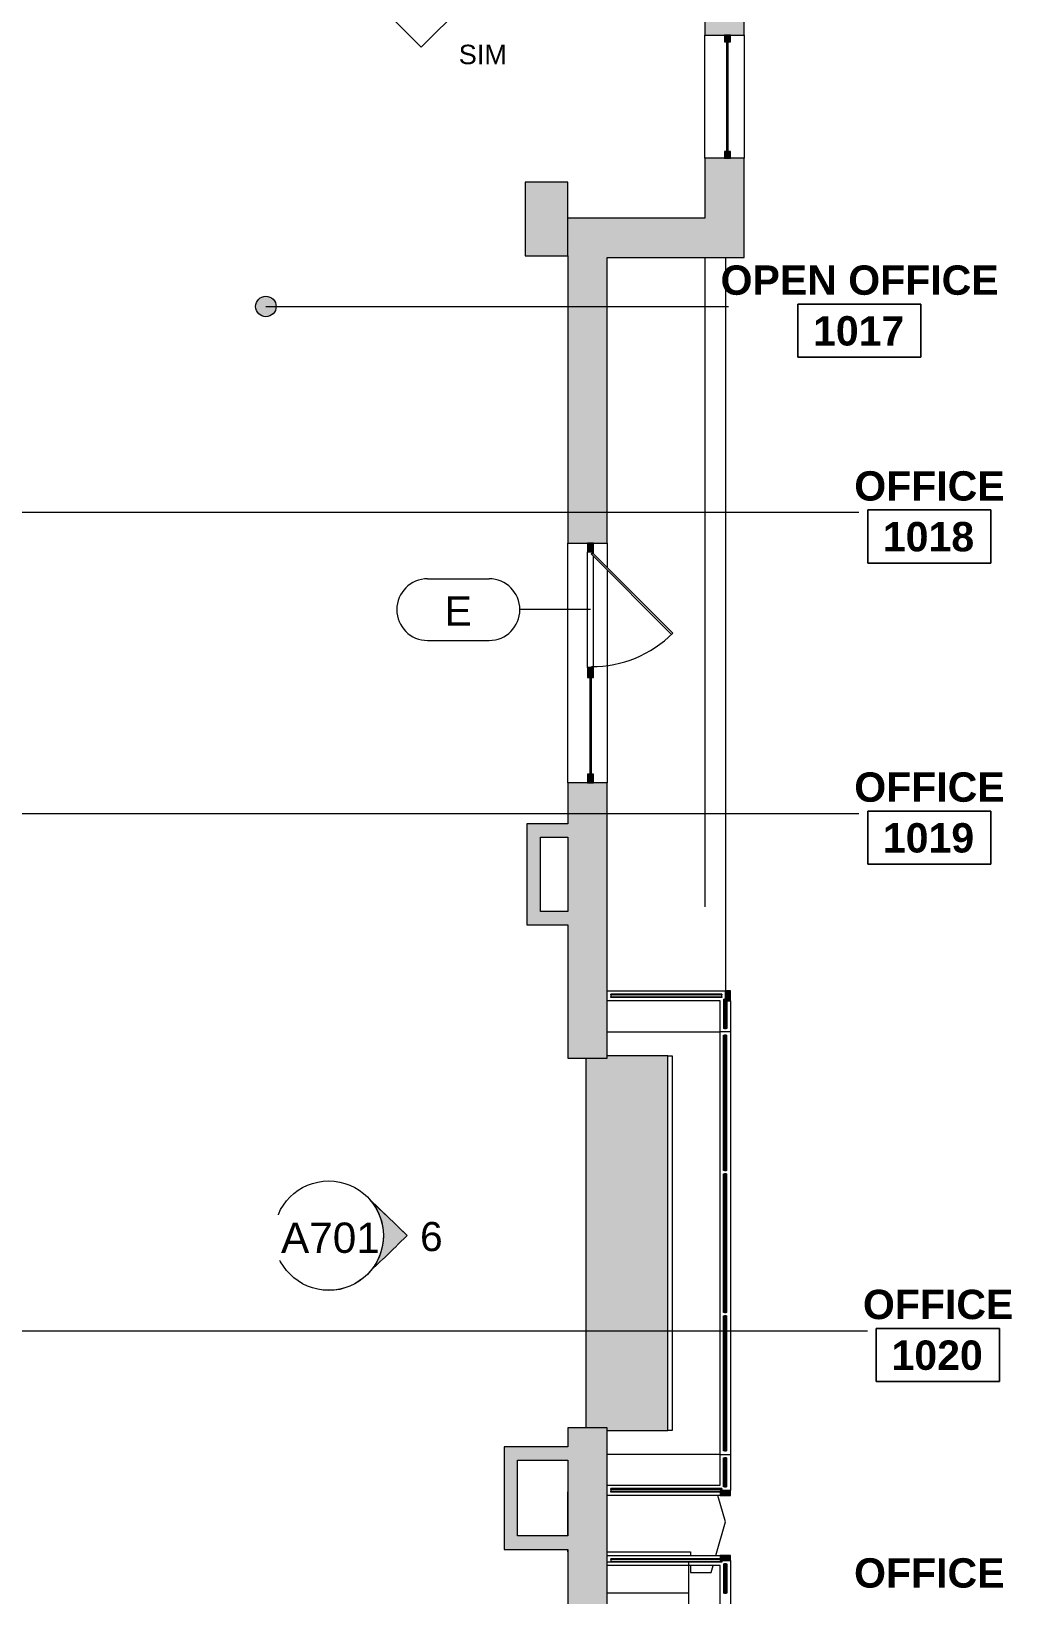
# Model space of a CAD drawing. Header units: inches. Extents: x 920 to 3811, y -644 to 2589.
# Drawn here: x 3516.1 to 3802.7, y 1886 to 2342.9 of the extents above; entities that cross this region are included whole.
import ezdxf

# ---------------------------------------------------------------- set-up
doc = ezdxf.new("R2010")
doc.units = ezdxf.units.IN
doc.header["$MEASUREMENT"] = 0
for name, color, linetype, lineweight in [('A-AREA-IDEN', 2, 'Continuous', 9), ('A-DETL', 90, 'Continuous', 9), ('A-DOOR', 31, 'Continuous', 13), ('A-DOOR-IDEN', 31, 'Continuous', 9), ('A-GENM', 13, 'Continuous', 13), ('A-GLAZ-CURT', 52, 'Continuous', 13), ('A-GLAZ-CWMG', 51, 'Continuous', 13), ('A-WALL', 113, 'Continuous', 13), ('A-WALL-IDEN', 211, 'Continuous', 9), ('A-WALL-PATT', 111, 'Continuous', 13), ('G-ANNO-SYMB', 111, 'Continuous', 9), ('G-ANNO-TEXT', 231, 'Continuous', 9), ('Q-CASE', 31, 'Continuous', 9), ('S-COLS', 52, 'Continuous', 13)]:
    doc.layers.add(name, color=color, linetype=linetype, lineweight=lineweight)
doc.styles.add('Arial', font='arial.ttf', dxfattribs={"height": 8.851796})
doc.styles.add('Swis721 Lt BT', font='swissl.ttf', dxfattribs={"height": 8.514638})
doc.styles.add('Swis721 Lt BT_1', font='swissl.ttf', dxfattribs={"height": 5.676425})
doc.styles.add('Swis721 Lt BT_B', font='', dxfattribs={"height": 8.583975})
doc.styles.get('Swis721 Lt BT_B').set_extended_font_data('Swis721 Lt BT', bold=True)

# ---------------------------------------------------------------- blocks, each defined once
blk = doc.blocks.new('System Panel - Glazed-4405069-ELEVATION 10 -')
at = {"layer": 'A-GLAZ-CURT'}
blk.add_hatch(color=10, dxfattribs=at).paths.add_polyline_path([(-16, -0.25), (16, -0.25), (16, 0.25), (-16, 0.25)], flags=0)
at = {"layer": 'A-GLAZ-CURT', "color": 8, "lineweight": 20}
for p, q in [((16, 0.25), (-16, 0.25)), ((-16, 0.25), (-16, -0.25)), ((16, -0.25), (16, 0.25)), ((-16, -0.25), (16, -0.25))]:
    blk.add_line(p, q, dxfattribs=at)
blk = doc.blocks.new('Rectangular Mullion - 2_ x 1 3_4_-4405071-ELEVATION 10 -')
at = {"layer": 'A-GLAZ-CWMG'}
blk.add_hatch(color=10, dxfattribs=at).paths.add_polyline_path([(-2, 0.88), (0, 0.88), (0, -0.88), (-2, -0.88), (-2, 0.25)], flags=0)
at = {"layer": 'A-GLAZ-CWMG', "color": 8, "lineweight": 20}
for p, q in [((-2, 0.88), (0, 0.88)), ((-2, -0.88), (-2, 0.88)), ((0, 0.88), (0, -0.88)), ((0, -0.88), (-2, -0.88))]:
    blk.add_line(p, q, dxfattribs=at)
blk = doc.blocks.new('Rectangular Mullion - 2_ x 1 3_4_-4405073-ELEVATION 10 -')
at = {"layer": 'A-GLAZ-CWMG'}
blk.add_hatch(color=10, dxfattribs=at).paths.add_polyline_path([(-2, -0.88), (0, -0.88), (0, 0.88), (-2, 0.88), (-2, -0.25)], flags=0)
at = {"layer": 'A-GLAZ-CWMG', "color": 8, "lineweight": 20}
for p, q in [((0, 0.88), (-2, 0.88)), ((-2, 0.88), (-2, -0.88)), ((0, -0.88), (0, 0.88)), ((-2, -0.88), (0, -0.88))]:
    blk.add_line(p, q, dxfattribs=at)
blk = doc.blocks.new('Window Alcove Bench - Window Alcove Bench-V5-ELEVATION 10 -')
at = {"layer": 'A-GENM', "color": 55}
for p, q in [((-70.75, 16.48), (-70.75, -16.5)), ((-61.75, -16.5), (-61.75, 16.48)), ((61.75, 16.48), (61.75, -16.5)), ((70.75, -16.5), (70.75, 16.48)), ((-54.75, -2.5), (-54.75, -1.24)), ((54.75, -2.5), (-54.75, -2.5)), ((54.75, -1.24), (54.75, -2.5)), ((-70.75, -16.5), (-61.75, -16.5)), ((-61.75, -16.5), (61.75, -16.5)), ((61.75, -16.5), (70.75, -16.5))]:
    blk.add_line(p, q, dxfattribs=at)
blk = doc.blocks.new('System Panel - Glazed-4413607-ELEVATION 10 -')
at = {"layer": 'A-GLAZ-CURT'}
blk.add_hatch(color=10, dxfattribs=at).paths.add_polyline_path([(19.75, 0.25), (-19.75, 0.25), (-19.75, -0.25), (19.75, -0.25)], flags=0)
at = {"layer": 'A-GLAZ-CURT', "color": 8, "lineweight": 20}
for p, q in [((19.75, 0.25), (-19.75, 0.25)), ((-19.75, 0.25), (-19.75, -0.25)), ((19.75, -0.25), (19.75, 0.25)), ((-19.75, -0.25), (19.75, -0.25))]:
    blk.add_line(p, q, dxfattribs=at)
blk = doc.blocks.new('System Panel - Glazed-4413630-ELEVATION 10 -')
at = {"layer": 'A-GLAZ-CURT'}
blk.add_hatch(color=10, dxfattribs=at).paths.add_polyline_path([(4.25, -0.25), (4.23, 0.25), (-4.25, 0.25), (-4.25, -0.25), (4.09, -0.25)], flags=0)
at = {"layer": 'A-GLAZ-CURT', "color": 8, "lineweight": 20}
for p, q in [((4.25, 0.25), (-4.25, 0.25)), ((-4.25, 0.25), (-4.25, -0.25)), ((4.25, -0.25), (4.25, 0.25)), ((-4.25, -0.25), (4.25, -0.25))]:
    blk.add_line(p, q, dxfattribs=at)
blk = doc.blocks.new('System Panel - Glazed-4413646-ELEVATION 10 -')
at = {"layer": 'A-GLAZ-CURT'}
blk.add_hatch(color=10, dxfattribs=at).paths.add_polyline_path([(10.24, -0.25), (16.24, -0.25), (16.24, 0.25), (-16.24, 0.25), (-16.24, -0.25), (7.34, -0.25)], flags=0)
at = {"layer": 'A-GLAZ-CURT', "color": 8, "lineweight": 20}
for p, q in [((16.24, 0.25), (-16.24, 0.25)), ((-16.24, 0.25), (-16.24, -0.25)), ((16.24, -0.25), (16.24, 0.25)), ((-16.24, -0.25), (16.24, -0.25))]:
    blk.add_line(p, q, dxfattribs=at)
blk = doc.blocks.new('System Panel - Glazed-4413660-ELEVATION 10 -')
at = {"layer": 'A-GLAZ-CURT'}
blk.add_hatch(color=10, dxfattribs=at).paths.add_polyline_path([(-4.25, -0.25), (3.75, -0.25), (3.75, 0), (4.25, 0), (4.25, 0.25), (-4.25, 0.25), (-4.25, 0)], flags=0)
at = {"layer": 'A-GLAZ-CURT', "color": 8, "lineweight": 20}
for p, q in [((4.25, 0.25), (-4.25, 0.25)), ((-4.25, 0.25), (-4.25, -0.25)), ((4.25, -0.25), (4.25, 0.25)), ((-4.25, -0.25), (4.25, -0.25))]:
    blk.add_line(p, q, dxfattribs=at)
blk = doc.blocks.new('System Panel - Glazed-4413676-ELEVATION 10 -')
at = {"layer": 'A-GLAZ-CURT'}
blk.add_hatch(color=10, dxfattribs=at).paths.add_polyline_path([(16.24, -0.25), (16.24, 0.25), (-16.24, 0.25), (-16.24, -0.25), (15.74, -0.25)], flags=0)
at = {"layer": 'A-GLAZ-CURT', "color": 8, "lineweight": 20}
for p, q in [((16.24, 0.25), (-16.24, 0.25)), ((-16.24, 0.25), (-16.24, -0.25)), ((16.24, -0.25), (16.24, 0.25)), ((-16.24, -0.25), (16.24, -0.25))]:
    blk.add_line(p, q, dxfattribs=at)
blk = doc.blocks.new('System Panel - Glazed-4413608-ELEVATION 10 -')
at = {"layer": 'A-GLAZ-CURT'}
blk.add_hatch(color=10, dxfattribs=at).paths.add_polyline_path([(20.25, -0.25), (20.25, 0.25), (-20.25, 0.25), (-20.25, -0.25), (10.53, -0.25)], flags=0)
at = {"layer": 'A-GLAZ-CURT', "color": 8, "lineweight": 20}
for p, q in [((20.25, 0.25), (-20.25, 0.25)), ((-20.25, 0.25), (-20.25, -0.25)), ((20.25, -0.25), (20.25, 0.25)), ((-20.25, -0.25), (20.25, -0.25))]:
    blk.add_line(p, q, dxfattribs=at)
blk = doc.blocks.new('Rectangular Mullion - 1_ Square-4413595-ELEVATION 10 -')
at = {"layer": 'A-GLAZ-CWMG', "color": 55}
for p, q in [((6262.44, 2049.53), (6262.69, 2049.53)), ((6262.44, 2010.03), (6262.44, 2049.53)), ((6263.19, 2049.53), (6263.44, 2049.53)), ((6263.44, 2010.03), (6263.44, 2049.53)), ((6262.69, 2010.03), (6262.44, 2010.03)), ((6263.44, 2010.03), (6263.19, 2010.03))]:
    blk.add_line(p, q, dxfattribs=at)
blk = doc.blocks.new('Rectangular Mullion - 1_ Square-4413601-ELEVATION 10 -')
at = {"layer": 'A-GLAZ-CWMG', "color": 55}
for p, q in [((6262.44, 2009.03), (6262.69, 2009.03)), ((6262.44, 1968.53), (6262.44, 2009.03)), ((6263.19, 2009.03), (6263.44, 2009.03)), ((6263.44, 1968.53), (6263.44, 2009.03)), ((6262.69, 1968.53), (6262.44, 1968.53)), ((6263.44, 1968.53), (6263.19, 1968.53))]:
    blk.add_line(p, q, dxfattribs=at)
blk = doc.blocks.new('Rectangular Mullion - 1_ Square-4413627-ELEVATION 10 -')
at = {"layer": 'A-GLAZ-CWMG', "color": 55}
for p, q in [((6262.44, 1926.03), (6262.69, 1926.03)), ((6262.44, 1917.53), (6262.44, 1926.03)), ((6263.19, 1926.03), (6263.44, 1926.03)), ((6263.44, 1917.53), (6263.44, 1926.03)), ((6262.69, 1917.53), (6262.44, 1917.53)), ((6263.44, 1917.53), (6263.19, 1917.53))]:
    blk.add_line(p, q, dxfattribs=at)
blk = doc.blocks.new('Rectangular Mullion - 1_ Square-4413643-ELEVATION 10 -')
at = {"layer": 'A-GLAZ-CWMG', "color": 55}
for p, q in [((6229.46, 1916.78), (6229.46, 1917.03)), ((6261.94, 1917.03), (6229.46, 1917.03)), ((6229.46, 1916.03), (6229.46, 1916.28)), ((6261.44, 1916.03), (6229.46, 1916.03)), ((6261.94, 1917.03), (6261.94, 1916.78))]:
    blk.add_line(p, q, dxfattribs=at)
blk = doc.blocks.new('Rectangular Mullion - 1_ Square-4413657-ELEVATION 10 -')
at = {"layer": 'A-GLAZ-CWMG', "color": 55}
for p, q in [((6262.44, 2060.03), (6262.69, 2060.03)), ((6262.44, 2060.03), (6262.44, 2051.53)), ((6263.44, 2059.53), (6263.44, 2051.53)), ((6262.69, 2051.53), (6262.44, 2051.53)), ((6263.44, 2051.53), (6263.19, 2051.53))]:
    blk.add_line(p, q, dxfattribs=at)
blk = doc.blocks.new('Rectangular Mullion - 1_ Square-4413673-ELEVATION 10 -')
at = {"layer": 'A-GLAZ-CWMG', "color": 55}
for p, q in [((6229.46, 2061.28), (6229.46, 2061.53)), ((6261.94, 2061.53), (6229.46, 2061.53)), ((6229.46, 2060.53), (6229.46, 2060.78)), ((6261.94, 2060.53), (6229.46, 2060.53)), ((6261.94, 2061.53), (6261.94, 2061.28)), ((6261.94, 2060.78), (6261.94, 2060.53))]:
    blk.add_line(p, q, dxfattribs=at)
blk = doc.blocks.new('Outer Mullions - Outer Mullions-4415321-ELEVATION 10 -')
at = {"layer": 'A-GENM', "lineweight": 9}
for p, q in [((6216.96, 1916.05), (6216.83, 1916.05)), ((6216.83, 1916.05), (6216.83, 1903.21)), ((6262.96, 1907.3), (6260.79, 1915.03)), ((6260.21, 1897.53), (6262.96, 1907.3)), ((6216.83, 1899.28), (6216.83, 1898.55)), ((6216.83, 1898.55), (6216.96, 1898.55)), ((6228.46, 1898.55), (6252.82, 1898.55)), ((6252.82, 1898.55), (6252.82, 1897.53)), ((6252.82, 1894.53), (6252.82, 1892.55)), ((6252.82, 1892.55), (6258.82, 1892.55)), ((6258.82, 1892.55), (6259.37, 1894.53))]:
    blk.add_line(p, q, dxfattribs=at)
blk = doc.blocks.new('Window Alcove Bench - Window Alcove Bench-4415993-ELEVATION 10 -')
at = {"layer": 'A-GENM', "lineweight": 9}
for p, q in [((-61.75, 16.5), (-70.73, 16.5)), ((-61.75, -7.36), (-61.75, 16.5)), ((61.75, 16.5), (-61.75, 16.5)), ((70.75, 16.5), (61.75, 16.5)), ((61.75, 16.5), (61.75, -7.36)), ((70.75, -7.36), (70.75, 16.5)), ((-54.75, -7.36), (-54.75, 2.5)), ((-54.75, 2.5), (54.75, 2.5)), ((54.75, 2.5), (54.75, -16.5)), ((-70.75, -6.36), (-70.75, -7.36)), ((54.75, -16.5), (55.02, -16.5))]:
    blk.add_line(p, q, dxfattribs=at)
blk = doc.blocks.new('Rectangular Mullion - 1_ Square-4416007-ELEVATION 10 -')
at = {"layer": 'A-GLAZ-CWMG', "color": 55}
for p, q in [((6262.44, 1895.03), (6262.69, 1895.03)), ((6262.44, 1895.03), (6262.44, 1886.53)), ((6263.19, 1895.03), (6263.44, 1895.03)), ((6263.44, 1895.03), (6263.44, 1886.53)), ((6262.69, 1886.53), (6262.44, 1886.53)), ((6263.44, 1886.53), (6263.19, 1886.53))]:
    blk.add_line(p, q, dxfattribs=at)
blk = doc.blocks.new('Rectangular Mullion - 1_ Square-4416010-ELEVATION 10 -')
at = {"layer": 'A-GLAZ-CWMG', "color": 55}
for p, q in [((6229.46, 1896.28), (6229.46, 1896.53)), ((6261.44, 1896.53), (6229.46, 1896.53)), ((6229.46, 1895.53), (6229.46, 1895.78)), ((6261.94, 1895.53), (6229.46, 1895.53)), ((6261.94, 1895.78), (6261.94, 1895.53))]:
    blk.add_line(p, q, dxfattribs=at)
blk = doc.blocks.new('Glass_Single - Type 1-5960773-ELEVATION 10 -')
at = {"layer": 'A-DOOR', "color": 8, "lineweight": 20}
for p, q in [((-16.62, 0.5), (6.89, 24.01)), ((7.24, 23.66), (-16.27, 0.15)), ((6.89, 24.01), (7.24, 23.66)), ((-16.27, 0.15), (-16.62, 0.5))]:
    blk.add_line(p, q, dxfattribs=at)
at = {"layer": 'A-DOOR', "color": 55}
blk.add_arc((-16.62, 0.5), 33.25, 359.5, 45, dxfattribs=at)
blk = doc.blocks.new('Rectangular Mullion - 2 1_2_ x 1 3_4_-4406018-ELEVATION 10 -')
at = {"layer": 'A-GLAZ-CWMG'}
blk.add_hatch(color=10, dxfattribs=at).paths.add_polyline_path([(-2.5, -0.88), (-2.5, 0.88), (0, 0.88), (0, -0.88)], flags=0)
at = {"layer": 'A-GLAZ-CWMG', "color": 8, "lineweight": 20}
for p, q in [((-2.5, 0.88), (0, 0.88)), ((-2.5, -0.88), (-2.5, 0.88)), ((0, 0.88), (0, -0.88)), ((0, -0.88), (-2.5, -0.88))]:
    blk.add_line(p, q, dxfattribs=at)
blk = doc.blocks.new('Rectangular Mullion - 2 1_2_ x 1 3_4_-4426907-ELEVATION 10 -')
at = {"layer": 'A-GLAZ-CWMG', "color": 55}
for p, q in [((6222.71, 2157.01), (6222.71, 2190.76)), ((6224.46, 2190.13), (6224.46, 2190.76)), ((6224.46, 2157.01), (6224.46, 2189.42))]:
    blk.add_line(p, q, dxfattribs=at)
blk = doc.blocks.new('Rectangular Mullion - 2 1_2_ x 1 3_4_-4406020-ELEVATION 10 -')
at = {"layer": 'A-GLAZ-CWMG'}
blk.add_hatch(color=10, dxfattribs=at).paths.add_polyline_path([(0, -0.88), (0, 0.88), (-2.5, 0.88), (-2.5, -0.88)], flags=0)
at = {"layer": 'A-GLAZ-CWMG', "color": 8, "lineweight": 20}
for p, q in [((0, 0.88), (-2.5, 0.88)), ((-2.5, 0.88), (-2.5, -0.88)), ((0, -0.88), (0, 0.88)), ((-2.5, -0.88), (0, -0.88))]:
    blk.add_line(p, q, dxfattribs=at)
blk = doc.blocks.new('System Panel - Glazed-4426918-ELEVATION 10 -')
at = {"layer": 'A-GLAZ-CURT'}
blk.add_hatch(color=10, dxfattribs=at).paths.add_polyline_path([(14.125, 0.25), (-14.125, 0.25), (-14.125, -0.25), (14.125, -0.25)], flags=0)
at = {"layer": 'A-GLAZ-CURT', "color": 8, "lineweight": 20}
for p, q in [((14.125, 0.25), (-14.125, 0.25)), ((-14.125, 0.25), (-14.125, -0.25)), ((14.125, -0.25), (14.125, 0.25)), ((-14.125, -0.25), (14.125, -0.25))]:
    blk.add_line(p, q, dxfattribs=at)
blk = doc.blocks.new('Rectangular Mullion - 3_ x 1 3_4_-4406015-ELEVATION 10 -')
at = {"layer": 'A-GLAZ-CWMG'}
blk.add_hatch(color=10, dxfattribs=at).paths.add_polyline_path([(-1.5, -0.88), (-1.5, 0.88), (1.5, 0.88), (1.5, -0.88)], flags=0)
at = {"layer": 'A-GLAZ-CWMG', "color": 8, "lineweight": 20}
for p, q in [((-1.5, 0.88), (1.5, 0.88)), ((-1.5, -0.88), (-1.5, 0.88)), ((1.5, 0.88), (1.5, -0.88)), ((1.5, -0.88), (-1.5, -0.88))]:
    blk.add_line(p, q, dxfattribs=at)
blk = doc.blocks.new('Concrete-Rectangular-Column - 12_5 x 21_5_-5769383-ELEVATION 10 -')
at = {"layer": 'S-COLS'}
blk.add_hatch(color=10, dxfattribs=at).paths.add_polyline_path([(6.25, -10.75), (6.25, 10.75), (-6.25, 10.75), (-6.25, -10.75)], flags=0)
at = {"layer": 'S-COLS', "color": 8, "lineweight": 20}
for p, q in [((6.25, 10.75), (-6.25, 10.75)), ((-6.25, 10.75), (-6.25, -10.75)), ((6.25, -10.75), (6.25, 10.75)), ((-6.25, -10.75), (6.25, -10.75))]:
    blk.add_line(p, q, dxfattribs=at)
blk = doc.blocks.new('C-Counter Top-no backsplash - 34_ HEIGHT-6100735-ELEVATION 10 -')
at = {"layer": 'Q-CASE'}
blk.add_hatch(color=50, dxfattribs=at).paths.add_polyline_path([(62.24, 1), (-47.26, 1), (-47.26, -16.73), (-46.51, -16.73), (-46.51, -23), (61.49, -23), (61.49, -16.73), (62.24, -16.73), (62.24, -11.49)], flags=0)
for p, q in [((62.24, 1), (-47.26, 1)), ((-47.26, 1), (-47.26, -16.73)), ((62.24, -16.73), (62.24, 1)), ((-46.51, -23), (61.49, -23))]:
    blk.add_line(p, q, dxfattribs=at)
blk = doc.blocks.new('Door Tag - Door Tag-41184-ELEVATION 10 -')
at = {"layer": 'A-DOOR-IDEN'}
for p, q in [((-0.09375, 0.09375), (0.09375, 0.09375)), ((-0.09375, -0.09375), (0.09375, -0.09375))]:
    blk.add_line(p, q, dxfattribs=at)
for centre, start, end in [((-0.09375, 0), 90, 270), ((0.09375, 0), 270, 90)]:
    blk.add_arc(centre, 0.09375, start, end, dxfattribs=at)
blk = doc.blocks.new('Elevation - Filled Arrow 2-347888-ELEVATION 10 -')
at = {"layer": 'G-ANNO-SYMB'}
blk.add_circle((0, 0), 0.1664, dxfattribs=at)
blk = doc.blocks.new('Elevation - Filled Arrow-151867-ELEVATION 10 -')
at = {"layer": 'G-ANNO-SYMB'}
h = blk.add_hatch(color=256, dxfattribs=at)
edge = h.paths.add_edge_path(flags=0)
edge.add_line((0, 0.2393), (0.1103, 0.1247))
edge.add_arc((-0.0002, -0.0002), 0.1667, 48.498, 130.5571)
edge.add_line((-0.1085, 0.1265), (0, 0.2393))
for p, q in [((0, 0.2393), (-0.1085, 0.1265)), ((-0.1084, 0.1266), (0, 0.2393)), ((0, 0.2393), (-0.1084, 0.1266)), ((0, 0.2393), (0.11, 0.1249)), ((0.1103, 0.1247), (0, 0.2393))]:
    blk.add_line(p, q, dxfattribs=at)
blk.add_arc((-0.0002, -0.0002), 0.1667, 48.498, 130.5571, dxfattribs=at)
blk.add_ellipse((-0.0002, -0.0001), major_axis=(-0.1667, 0), ratio=0.999376, start_param=3.141593, end_param=6.283185, dxfattribs=at)
blk = doc.blocks.new('OTJ_ Room Tag - Room Name _ Number-360227-ELEVATION 10 -')
at = {"layer": 'A-AREA-IDEN'}
for p, q in [((-0.1881, -0.1636), (-0.1881, -0.0018)), ((-0.1881, -0.0018), (0.1869, -0.0018)), ((0.1869, -0.0018), (-0.1881, -0.0018)), ((-0.1881, -0.0018), (-0.1881, -0.1636)), ((0.1869, -0.0018), (0.1869, -0.1636)), ((0.1869, -0.1636), (0.1869, -0.0018)), ((0.1869, -0.1636), (-0.1881, -0.1636)), ((-0.1881, -0.1636), (0.1869, -0.1636))]:
    blk.add_line(p, q, dxfattribs=at)
blk = doc.blocks.new('Wall Tag - 1_4_-62626-ELEVATION 10 -')
at = {"layer": 'A-WALL-IDEN'}
for p, q in [((-0.125, 0), (0, 0.125)), ((0, 0.125), (0.125, 0)), ((-0.125, 0), (0, -0.125)), ((0, -0.125), (0.125, 0))]:
    blk.add_line(p, q, dxfattribs=at)

msp = doc.modelspace()

# ---------------------------------------------------------------- hatches: boundary and pattern name
at = {"layer": 'A-AREA-IDEN'}
h = msp.add_hatch(color=256, dxfattribs=at)
edge = h.paths.add_edge_path(flags=0)
edge.add_arc((3584.67, 2262.46), 3, 0, 360)
at = {"layer": 'A-WALL-PATT', "lineweight": 9}
h = msp.add_hatch(color=7, dxfattribs=at)
h.paths.add_polyline_path([(3724.45, 2276.78), (3724.45, 2305.78), (3712.95, 2305.78), (3712.95, 2276.78)], flags=0)
h.paths.add_polyline_path([(3724.45, 2341.78), (3724.45, 2369.78), (3712.95, 2369.78), (3712.95, 2341.78)], flags=0)
h.paths.add_polyline_path([(3724.45, 2441.78), (3724.45, 2469.94), (3712.95, 2469.94), (3712.95, 2441.78)], flags=0)
h.paths.add_polyline_path([(3712.95, 2505.94), (3724.45, 2505.94), (3724.45, 2524.44), (3712.95, 2524.44)], flags=0)
for points in [[(3684.45, 2276.78), (3712.95, 2276.78), (3712.95, 2288.28), (3672.95, 2288.28), (3672.95, 2276.78)], [(3660.95, 2107.35), (3672.95, 2107.35), (3672.95, 2111.28), (3660.95, 2111.28)], [(3664.88, 2085.71), (3664.88, 2107.35), (3660.95, 2107.35), (3660.95, 2085.71)], [(3672.95, 2081.78), (3672.95, 2085.71), (3660.95, 2085.71), (3660.95, 2081.78), (3671.75, 2081.78)], [(3718.94, 2059.53), (3720.44, 2059.53), (3720.44, 2062.53), (3718.94, 2062.53), (3718.94, 2060.03)], [(3678.18, 1877.78), (3684.45, 1877.78), (3684.45, 1934.78), (3672.95, 1934.78), (3672.95, 1877.78), (3675.31, 1877.78)], [(3658.21, 1925.35), (3672.95, 1925.35), (3672.95, 1929.28), (3654.28, 1929.28), (3654.28, 1925.35)], [(3654.28, 1899.28), (3658.21, 1899.28), (3658.21, 1925.35), (3654.28, 1925.35), (3654.28, 1916.05)], [(3718.95, 1915.03), (3720.44, 1915.03), (3720.44, 1916.53), (3717.94, 1916.53), (3717.94, 1916.28), (3717.44, 1916.28), (3717.44, 1915.03), (3717.94, 1915.03)], [(3672.83, 1899.28), (3672.95, 1899.28), (3672.95, 1903.21), (3658.21, 1903.21), (3658.21, 1899.28)], [(3717.94, 1896.03), (3720.44, 1896.03), (3720.44, 1897.53), (3717.44, 1897.53), (3717.44, 1896.28), (3717.94, 1896.28), (3717.94, 1896.05)]]:
    msp.add_hatch(color=7, dxfattribs=at).paths.add_polyline_path(points, flags=0)
h = msp.add_hatch(color=7, dxfattribs=at)
h.paths.add_polyline_path([(3684.45, 2042.78), (3684.45, 2123.26), (3672.95, 2123.26), (3672.95, 2042.78), (3678.18, 2042.78)], flags=0)
h.paths.add_polyline_path([(3672.95, 2193.26), (3684.45, 2193.26), (3684.45, 2276.78), (3672.95, 2276.78)], flags=0)

# ---------------------------------------------------------------- linework, layer by layer
at = {"layer": 'A-AREA-IDEN'}
for p, q in [((3584.67, 2262.46), (3719.86, 2262.46)), ((3349.11, 2202.32), (3757.97, 2202.32)), ((3349.11, 2114.32), (3757.97, 2114.32)), ((3351.64, 1963.15), (3760.49, 1963.15))]:
    msp.add_line(p, q, dxfattribs=at)
msp.add_circle((3584.67, 2262.46), 3, dxfattribs=at)
at = {"layer": 'A-DETL', "color": 55, "lineweight": 13}
for p, q in [((3712.95, 2276.78), (3712.95, 2087.05)), ((3718.95, 2276.78), (3718.95, 2062.53))]:
    msp.add_line(p, q, dxfattribs=at)
at = {"layer": 'A-DOOR-IDEN'}
msp.add_line((3679.58, 2173.88), (3658.91, 2173.88), dxfattribs=at)
at = {"layer": 'A-WALL', "color": 8, "lineweight": 20}
for p, q in [((3724.45, 2341.78), (3724.45, 2369.78)), ((3712.95, 2366.02), (3712.95, 2341.78)), ((3712.95, 2341.78), (3724.45, 2341.78)), ((3712.95, 2305.78), (3712.95, 2288.28)), ((3724.45, 2305.78), (3712.95, 2305.78)), ((3724.45, 2276.78), (3724.45, 2305.78)), ((3712.95, 2288.28), (3672.95, 2288.28)), ((3672.95, 2277.28), (3672.95, 2193.26)), ((3684.45, 2276.78), (3724.45, 2276.78)), ((3684.45, 2193.26), (3684.45, 2276.78)), ((3672.95, 2193.26), (3684.45, 2193.26)), ((3672.95, 2123.26), (3672.95, 2111.28)), ((3684.45, 2123.26), (3672.95, 2123.26)), ((3684.45, 2042.78), (3684.45, 2123.26)), ((3672.95, 2111.28), (3660.95, 2111.28)), ((3660.95, 2111.28), (3660.95, 2081.78)), ((3664.88, 2107.35), (3672.95, 2107.35)), ((3664.88, 2085.71), (3664.88, 2107.35)), ((3672.95, 2107.35), (3672.95, 2085.71)), ((3672.95, 2085.71), (3664.88, 2085.71)), ((3660.95, 2081.78), (3672.95, 2081.78)), ((3672.95, 2081.78), (3672.95, 2042.78)), ((3720.44, 2062.53), (3718.94, 2062.53)), ((3718.94, 2062.53), (3718.94, 2059.53)), ((3720.44, 2059.53), (3720.44, 2062.53)), ((3718.94, 2059.53), (3720.44, 2059.53)), ((3672.95, 2042.78), (3684.45, 2042.78)), ((3672.95, 1934.78), (3672.95, 1929.28)), ((3684.45, 1934.78), (3672.95, 1934.78)), ((3684.45, 1877.78), (3684.45, 1934.78)), ((3672.95, 1929.28), (3654.28, 1929.28)), ((3654.28, 1929.28), (3654.28, 1899.28)), ((3658.21, 1925.35), (3672.95, 1925.35)), ((3658.21, 1903.21), (3658.21, 1925.35)), ((3672.95, 1925.35), (3672.95, 1903.21)), ((3717.44, 1916.53), (3717.44, 1915.03)), ((3720.44, 1916.53), (3717.44, 1916.53)), ((3717.44, 1915.03), (3720.44, 1915.03)), ((3720.44, 1915.03), (3720.44, 1916.53)), ((3672.95, 1903.21), (3658.21, 1903.21)), ((3654.28, 1899.28), (3672.95, 1899.28)), ((3672.95, 1899.28), (3672.95, 1877.78)), ((3720.44, 1897.53), (3717.44, 1897.53)), ((3717.44, 1897.53), (3717.44, 1896.03)), ((3717.44, 1896.03), (3720.44, 1896.03)), ((3720.44, 1896.03), (3720.44, 1897.53))]:
    msp.add_line(p, q, dxfattribs=at)
at = {"layer": 'A-WALL', "color": 55}
for p, q in [((3712.95, 2305.78), (3712.95, 2341.78)), ((3724.45, 2341.78), (3724.45, 2305.78)), ((3672.95, 2123.26), (3672.95, 2193.26)), ((3684.45, 2193.26), (3684.45, 2186.13)), ((3684.45, 2185.42), (3684.45, 2123.26)), ((3684.45, 2062.53), (3718.94, 2062.53)), ((3717.44, 2059.53), (3684.45, 2059.53)), ((3717.44, 1918.03), (3717.44, 2059.53)), ((3720.44, 2059.53), (3720.44, 1916.53)), ((3720.44, 2050.53), (3717.44, 2050.53)), ((3717.44, 1927.03), (3720.44, 1927.03)), ((3684.45, 1918.03), (3717.44, 1918.03)), ((3717.44, 1915.03), (3684.45, 1915.03)), ((3684.45, 1897.53), (3717.44, 1897.53)), ((3720.44, 1896.03), (3720.44, 1753.03)), ((3717.44, 1894.53), (3684.45, 1894.53)), ((3717.44, 1753.03), (3717.44, 1894.53))]:
    msp.add_line(p, q, dxfattribs=at)

# ---------------------------------------------------------------- block references
at = {"layer": 'A-AREA-IDEN', "xscale": 95.99999999999994, "yscale": 95.99999999999994, "zscale": 95.99999999999994}
for p in [(3758.19, 2263.32), (3778.61, 2203.18), (3778.61, 2115.18), (3781.14, 1964.01)]:
    msp.add_blockref('OTJ_ Room Tag - Room Name _ Number-360227-ELEVATION 10 -', p, dxfattribs=at)
at = {"layer": 'A-DOOR', "color": 55, "rotation": 270}
msp.add_blockref('Glass_Single - Type 1-5960773-ELEVATION 10 -', (3679.58, 2173.88), dxfattribs=at)
at = {"layer": 'A-DOOR-IDEN', "xscale": 95.99999999999994, "yscale": 95.99999999999994, "zscale": 95.99999999999994}
msp.add_blockref('Door Tag - Door Tag-41184-ELEVATION 10 -', (3640.91, 2173.88), dxfattribs=at)
at = {"layer": 'A-GENM', "color": 55, "rotation": 89.99999999999987}
msp.add_blockref('Window Alcove Bench - Window Alcove Bench-V5-ELEVATION 10 -', (3700.94, 1988.78), dxfattribs=at)
at = {"layer": 'A-GENM', "lineweight": 9}
msp.add_blockref('Outer Mullions - Outer Mullions-4415321-ELEVATION 10 -', (-2544.01, 0), dxfattribs=at)
at = {"layer": 'A-GENM', "lineweight": 9, "rotation": 270.0000000000001}
msp.add_blockref('Window Alcove Bench - Window Alcove Bench-4415993-ELEVATION 10 -', (3691.81, 1824.8), dxfattribs=at)
at = {"layer": 'A-GLAZ-CURT', "color": 55}
for name, p, rotation in [('System Panel - Glazed-4405069-ELEVATION 10 -', (3719.56, 2323.78), 89.99999999999933), ('System Panel - Glazed-4426918-ELEVATION 10 -', (3679.58, 2139.88), 270), ('System Panel - Glazed-4413660-ELEVATION 10 -', (3718.94, 2055.78), 90), ('System Panel - Glazed-4413607-ELEVATION 10 -', (3718.94, 2029.78), 270), ('System Panel - Glazed-4413608-ELEVATION 10 -', (3718.94, 1988.78), 270), ('System Panel - Glazed-4413607-ELEVATION 10 -', (3718.94, 1947.78), 270), ('System Panel - Glazed-4413630-ELEVATION 10 -', (3718.94, 1921.78), 270), ('System Panel - Glazed-4413660-ELEVATION 10 -', (3718.94, 1890.78), 90)]:
    msp.add_blockref(name, p, dxfattribs=dict(at, rotation=rotation))
for name, p in [('System Panel - Glazed-4413676-ELEVATION 10 -', (3701.69, 2061.03)), ('System Panel - Glazed-4413646-ELEVATION 10 -', (3701.69, 1916.53)), ('System Panel - Glazed-4413676-ELEVATION 10 -', (3701.69, 1896.03))]:
    msp.add_blockref(name, p, dxfattribs=at)
at = {"layer": 'A-GLAZ-CWMG', "color": 55, "extrusion": (0, 0, -1)}
for name, p, rotation in [('Rectangular Mullion - 2_ x 1 3_4_-4405071-ELEVATION 10 -', (-3719.56, 2341.78), 90.00000000000067), ('Rectangular Mullion - 3_ x 1 3_4_-4406015-ELEVATION 10 -', (-3679.58, 2155.51), 270), ('Rectangular Mullion - 2 1_2_ x 1 3_4_-4406018-ELEVATION 10 -', (-3679.58, 2123.26), 270)]:
    msp.add_blockref(name, p, dxfattribs=dict(at, rotation=rotation))
at = {"layer": 'A-GLAZ-CWMG', "color": 55}
for name, p, rotation in [('Rectangular Mullion - 2_ x 1 3_4_-4405073-ELEVATION 10 -', (3719.56, 2305.78), 269.9999999999993), ('Rectangular Mullion - 2 1_2_ x 1 3_4_-4406020-ELEVATION 10 -', (3679.58, 2193.26), 90)]:
    msp.add_blockref(name, p, dxfattribs=dict(at, rotation=rotation))
for name, p in [('Rectangular Mullion - 2 1_2_ x 1 3_4_-4426907-ELEVATION 10 -', (-2544.01, 0)), ('Rectangular Mullion - 1_ Square-4413673-ELEVATION 10 -', (-2544.01, 0)), ('Rectangular Mullion - 1_ Square-4413657-ELEVATION 10 -', (-2544.01, 0)), ('Rectangular Mullion - 1_ Square-4413595-ELEVATION 10 -', (-2544.01, 0)), ('Rectangular Mullion - 1_ Square-4413601-ELEVATION 10 -', (-2544.01, 0)), ('Rectangular Mullion - 1_ Square-4413595-ELEVATION 10 -', (-2544.01, -82)), ('Rectangular Mullion - 1_ Square-4413627-ELEVATION 10 -', (-2544.01, 0)), ('Rectangular Mullion - 1_ Square-4413643-ELEVATION 10 -', (-2544.01, 0)), ('Rectangular Mullion - 1_ Square-4416010-ELEVATION 10 -', (-2544.01, 0)), ('Rectangular Mullion - 1_ Square-4416007-ELEVATION 10 -', (-2544.01, 0))]:
    msp.add_blockref(name, p, dxfattribs=at)
at = {"layer": 'A-WALL-IDEN', "xscale": 95.99999999999994, "yscale": 95.99999999999994, "zscale": 95.99999999999994}
msp.add_blockref('Wall Tag - 1_4_-62626-ELEVATION 10 -', (3630.08, 2350.19), dxfattribs=at)
at = {"layer": 'G-ANNO-SYMB', "xscale": 95.99999999999994, "yscale": 95.99999999999994, "zscale": 95.99999999999994}
msp.add_blockref('Elevation - Filled Arrow 2-347888-ELEVATION 10 -', (3603.02, 1990.96), dxfattribs=at)
at = {"layer": 'Q-CASE', "rotation": 270.0000000000002}
msp.add_blockref('C-Counter Top-no backsplash - 34_ HEIGHT-6100735-ELEVATION 10 -', (3701.18, 1996.27), dxfattribs=at)
at = {"layer": 'S-COLS', "color": 55}
msp.add_blockref('Concrete-Rectangular-Column - 12_5 x 21_5_-5769383-ELEVATION 10 -', (3666.7, 2288.03), dxfattribs=at)

# ---------------------------------------------------------------- texts
at = {"layer": 'A-AREA-IDEN', "char_height": 8.584, "attachment_point": 2, "line_spacing_factor": 0.998538, "style": 'Swis721 Lt BT_B'}
for s, insert, width in [('OPEN OFFICE', (3758.2, 2274.46), 92.016), ('1017', (3757.92, 2259.63), 30.672), ('OFFICE', (3778.62, 2214.32), 49.572), ('1018', (3778.34, 2199.49), 30.672), ('OFFICE', (3778.62, 2126.32), 49.572), ('1019', (3778.34, 2111.49), 30.672), ('OFFICE', (3781.15, 1975.15), 49.572), ('1020', (3780.86, 1960.32), 30.672), ('OFFICE', (3778.56, 1896.69), 49.572)]:
    msp.add_mtext(s, dxfattribs=dict(at, insert=insert, width=width))
at = {"layer": 'A-DOOR-IDEN', "insert": (3640.87, 2177.75), "char_height": 8.51, "width": 8.64, "attachment_point": 2, "line_spacing_factor": 1.00667, "style": 'Swis721 Lt BT'}
msp.add_mtext('E', dxfattribs=at)
at = {"layer": 'G-ANNO-TEXT', "color": 7, "insert": (3641.02, 2338.94), "char_height": 5.676, "width": 15.696, "attachment_point": 1, "line_spacing_factor": 1.00667, "style": 'Swis721 Lt BT_1'}
msp.add_mtext('SIM', dxfattribs=at)

# ---------------------------------------------------------------- next in the draw order: texts
at = {"layer": 'G-ANNO-SYMB', "insert": (3603.52, 1994.77), "char_height": 8.852, "width": 34.452, "attachment_point": 2, "line_spacing_factor": 0.938532, "style": 'Arial', "bg_fill": 3, "box_fill_scale": 1.25, "bg_fill_color": 0, "bg_fill_transparency": 0}
msp.add_mtext('A701', dxfattribs=at)

# ---------------------------------------------------------------- next in the draw order: block references
at = {"layer": 'G-ANNO-SYMB', "extrusion": (0, 0, -1), "xscale": 95.99999999999994, "yscale": 95.99999999999994, "zscale": 95.99999999999994, "rotation": 90.00000000000038}
msp.add_blockref('Elevation - Filled Arrow-151867-ELEVATION 10 -', (-3603.02, 1990.96), dxfattribs=at)

# ---------------------------------------------------------------- next in the draw order: texts
at = {"layer": 'G-ANNO-SYMB', "insert": (3633.02, 1994.95), "char_height": 8.51, "width": 7.56, "attachment_point": 2, "line_spacing_factor": 1.00667, "style": 'Swis721 Lt BT', "bg_fill": 3, "box_fill_scale": 1.25, "bg_fill_color": 0, "bg_fill_transparency": 0}
msp.add_mtext('6', dxfattribs=at)

doc.saveas('drawing.dxf')
